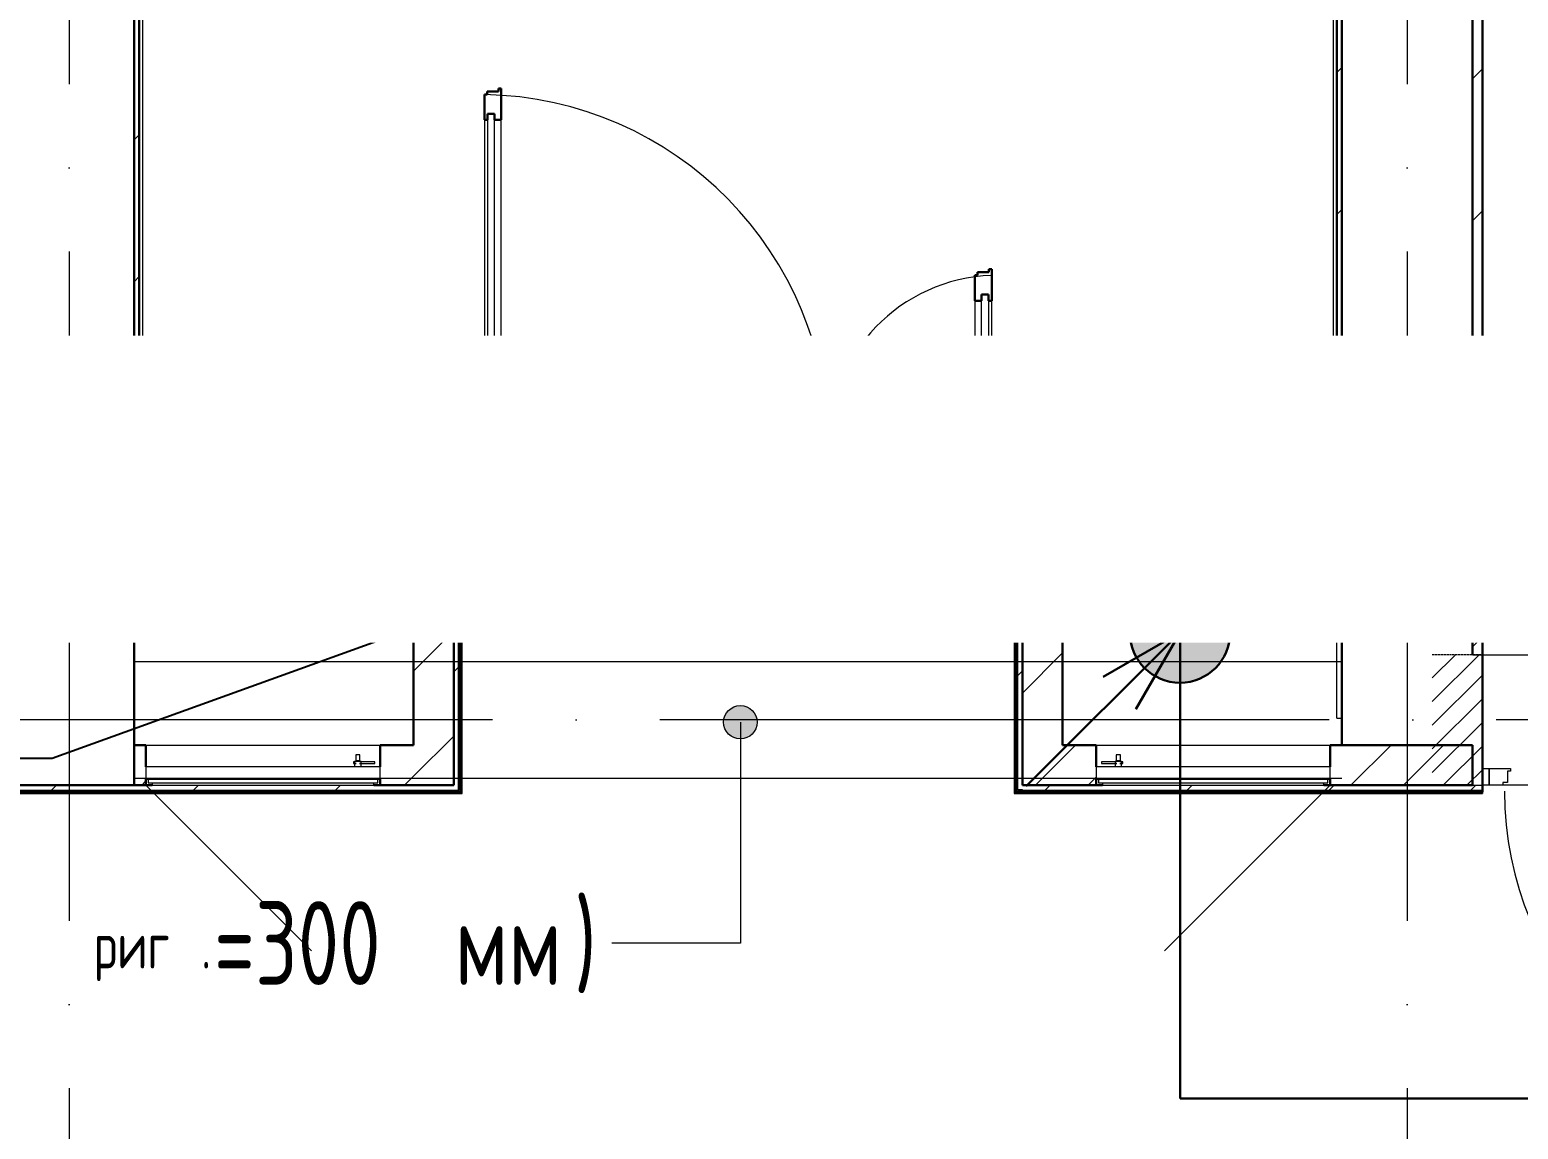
# Model space of a CAD drawing. Header units: millimetres. Extents: x -396912 to 182286, y -43638 to 41610.
# Drawn here: x -16273 to -11824, y -11851 to -8565 of the extents above; entities that cross this region are included whole.
import ezdxf
from ezdxf import colors
from ezdxf.entities.mleader import LeaderData, LeaderLine
from ezdxf.math import Vec2, Vec3

# ---------------------------------------------------------------- set-up
doc = ezdxf.new("R2010")
doc.units = ezdxf.units.MM
for name, pattern in [('ADSK_Линия сетки', [25, 20, -2.5, 0, -2.5]), ('ADSK_Сверху', [450, 300, -150]), ('ADSK_Штриховая_ш2 п1_5', [4.5, 3, -1.5])]:
    doc.linetypes.add(name, pattern=pattern)
for name, color, linetype, lineweight in [('Provodka', 151, 'Continuous', 30), ('RC-Выноски', 7, 'Continuous', 0), ('Аннотация', 7, 'Continuous', 18), ('Двери', 252, 'Continuous', 9), ('Лестницы', 252, 'Continuous', 9), ('Линии', 7, 'Continuous', 9), ('лс', 5, 'Continuous', 30), ('Оборудование', 8, 'Continuous', 18), ('Ограждение', 252, 'Continuous', 9), ('Оси', 252, 'Continuous', 9), ('Перекрытие', 252, 'Continuous', 18), ('Стены внутренние', 7, 'Continuous', 18), ('Стены наружные', 7, 'Continuous', 18), ('Стены штриховка', 7, 'Continuous', 9)]:
    doc.layers.add(name, color=color, linetype=linetype, lineweight=lineweight)
doc.layers.add('Двери открывание', color=7, linetype='Continuous', lineweight=9, true_color=0xc0c0c0)
doc.styles.add('GOST Common_3', font='', dxfattribs={"height": 3.5})
doc.styles.add('GOST Common_5', font='', dxfattribs={"width": 0.9, "height": 2.5})
doc.styles.add('RubezhCAD', font='', dxfattribs={"oblique": 10})
doc.styles.get('GOST Common_3').set_extended_font_data('GOST 2.304 type A')
doc.styles.get('GOST Common_5').set_extended_font_data('GOST 2.304 type A')
doc.styles.get('RubezhCAD').set_extended_font_data('GOST type A')
pattern_1 = [(0, (-32121.8, 94), (0, 600), []), (90, (-32121.8, 94), (-600, 4e-14), [])]

# ---------------------------------------------------------------- blocks, each defined once
blk = doc.blocks.new('1 этаж')
at = {"layer": 'Аннотация', "lineweight": 9, "true_color": 0x636466}
h = blk.add_hatch(color=251, dxfattribs=at)
edge = h.paths.add_edge_path()
edge.add_arc((-19851, -11552.5), 50, 0, 360)
at = {"layer": 'Двери', "lineweight": 18, "true_color": 0x636466}
h = blk.add_hatch(dxfattribs=at)
h.set_pattern_fill('FP_2', color=251, angle=180, style=0, pattern_type=2)
h.set_pattern_definition([(225, (-16942.8, -11545.73), (35.3553, -35.3553), [])])
h.paths.add_polyline_path([(-16352.8, -11740.7), (-16352.8, -11350.7), (-16502.8, -11350.7), (-16502.8, -11740.7)])
h.paths.add_polyline_path([(-17782.8, -11740.7), (-17632.8, -11740.7), (-17632.8, -11350.7), (-17782.8, -11350.7)])
at = {"layer": 'Ограждение', "true_color": 0x636466}
h = blk.add_hatch(dxfattribs=at)
h.set_pattern_fill('FP_26', color=251, style=0, pattern_type=2)
h.set_pattern_definition(pattern_1)
h.paths.add_polyline_path([(-20682.8, -11765.7), (-20682.8, -10860.7), (-20692.8, -10860.7), (-20692.8, -10875.7), (-20687.8, -10875.7), (-20687.8, -11760.7)])
h = blk.add_hatch(dxfattribs=at)
h.set_pattern_fill('FP_25', color=251, style=0, pattern_type=2)
h.set_pattern_definition(pattern_1)
h.paths.add_polyline_path([(-19032.8, -11765.7), (-19027.8, -11760.7), (-19027.8, -10880.7), (-19022.8, -10880.7), (-19022.8, -10860.7), (-19032.8, -10860.7), (-19032.8, -11760.7)])
h = blk.add_hatch(dxfattribs=at)
h.set_pattern_fill('FP_26', color=251, style=0, pattern_type=2)
h.set_pattern_definition(pattern_1)
h.paths.add_polyline_path([(-20846.2, -11765.7), (-20682.8, -11765.7), (-20687.8, -11760.7), (-22852.9, -11760.7), (-22852.9, -11765.7), (-21563.7, -11765.7)])
h = blk.add_hatch(dxfattribs=at)
h.set_pattern_fill('FP_26', color=251, style=0, pattern_type=2)
h.set_pattern_definition(pattern_1)
h.paths.add_polyline_path([(-19007.8, -11765.7), (-17632.8, -11765.7), (-17632.8, -11760.7), (-19027.8, -11760.7), (-19032.8, -11765.7), (-19022.7, -11765.7)])
at = {"color": 251, "lineweight": 18, "true_color": 0x636466}
for p, q in [((-21662.8, -11010.7), (-21633.2, -10885.7)), ((-20827.8, -10860.7), (-21633.2, -10885.7)), ((-21111.8, -10878), (-21075.3, -10878)), ((-20918.8, -10875.4), (-20882.2, -10935.4)), ((-20918.8, -10998), (-20918.8, -10875.4)), ((-20845.7, -10875.4), (-20882.2, -10935.4)), ((-20845.7, -10998), (-20845.7, -10875.4)), ((-18887.8, -11010.7), (-18858.8, -10883.6)), ((-18052.8, -10860.7), (-18858.8, -10883.6)), ((-18160.3, -10878), (-18196.8, -10878)), ((-18075.3, -10878), (-18111.8, -10878)), ((-21085.7, -10930.2), (-21049.2, -10930.2)), ((-21049.2, -10904.1), (-21049.2, -10971.9)), ((-21012.7, -10969.3), (-21012.7, -10906.7)), ((-20955.3, -10969.3), (-20955.3, -10906.7)), ((-18222.9, -10904.1), (-18222.9, -10971.9)), ((-18137.9, -10904.1), (-18137.9, -10971.9)), ((-20827.8, -11010.7), (-21662.8, -11010.7)), ((-21111.8, -10998), (-21075.3, -10998)), ((-18052.8, -11010.7), (-18887.8, -11010.7)), ((-18160.3, -10998), (-18196.8, -10998)), ((-18075.3, -10998), (-18111.8, -10998))]:
    blk.add_line(p, q, dxfattribs=at)
for centre, radius, start, end in [((-21075.3, -10904.1), 26.1, 0, 90), ((-20984, -10906.7), 28.7, 0, 180), ((-18196.8, -10904.1), 26.1, 90, 180), ((-18111.8, -10904.1), 26.1, 90, 180), ((-21075.3, -10971.9), 26.1, 270, 0), ((-20984, -10969.3), 28.7, 180, 0), ((-18196.8, -10971.9), 26.1, 180, 270), ((-18111.8, -10971.9), 26.1, 180, 270)]:
    blk.add_arc(centre, radius, start, end, dxfattribs=at)
at = {"layer": 'Аннотация', "color": 251, "lineweight": 9, "true_color": 0x636466}
for p, q in [((-19851, -11552.5), (-19851, -12212.4)), ((-20229.4, -12212.4), (-20235.6, -12212.4)), ((-19851, -12212.4), (-20229.4, -12212.4))]:
    blk.add_line(p, q, dxfattribs=at)
blk.add_circle((-19851, -11552.5), 50, dxfattribs=at)
at = {"layer": 'Двери', "color": 251, "lineweight": 30, "true_color": 0x636466}
for p, q in [((-20607.8, -9676.7), (-20615.8, -9676.7)), ((-20615.8, -9676.7), (-20615.8, -9752.7)), ((-20573.8, -9667.7), (-20607.8, -9667.7)), ((-20607.8, -9667.7), (-20607.8, -9676.7)), ((-20565.8, -9658.7), (-20573.8, -9658.7)), ((-20573.8, -9658.7), (-20573.8, -9667.7)), ((-20565.8, -9752.7), (-20565.8, -9658.7)), ((-20606.8, -9734.7), (-20606.8, -9752.7)), ((-20585.8, -9734.7), (-20606.8, -9734.7)), ((-20585.8, -9752.7), (-20585.8, -9734.7)), ((-20606.8, -9752.7), (-20615.8, -9752.7)), ((-20565.8, -9752.7), (-20585.8, -9752.7)), ((-19141.8, -10216.7), (-19149.8, -10216.7)), ((-19149.8, -10216.7), (-19149.8, -10292.7)), ((-19107.8, -10207.7), (-19141.8, -10207.7)), ((-19141.8, -10207.7), (-19141.8, -10216.7)), ((-19099.8, -10198.7), (-19107.8, -10198.7)), ((-19107.8, -10198.7), (-19107.8, -10207.7)), ((-19099.8, -10292.7), (-19099.8, -10198.7)), ((-19129.8, -10292.7), (-19129.8, -10274.7)), ((-19129.8, -10274.7), (-19108.8, -10274.7)), ((-19108.8, -10274.7), (-19108.8, -10292.7)), ((-19149.8, -10292.7), (-19129.8, -10292.7)), ((-19108.8, -10292.7), (-19099.8, -10292.7)), ((-20615.8, -10628.7), (-20615.8, -10722.7)), ((-20606.8, -10628.7), (-20615.8, -10628.7)), ((-20606.8, -10646.7), (-20606.8, -10628.7)), ((-20585.8, -10628.7), (-20585.8, -10646.7)), ((-20565.8, -10628.7), (-20585.8, -10628.7)), ((-20565.8, -10704.7), (-20565.8, -10628.7)), ((-19149.8, -10628.7), (-19149.8, -10704.7)), ((-19149.8, -10628.7), (-19129.8, -10628.7)), ((-19129.8, -10628.7), (-19129.8, -10646.7)), ((-19108.8, -10628.7), (-19099.8, -10628.7)), ((-19108.8, -10646.7), (-19108.8, -10628.7)), ((-19099.8, -10722.7), (-19099.8, -10628.7)), ((-20585.8, -10646.7), (-20606.8, -10646.7)), ((-19129.8, -10646.7), (-19108.8, -10646.7)), ((-20615.8, -10722.7), (-20607.8, -10722.7)), ((-20607.8, -10722.7), (-20607.8, -10713.7)), ((-20607.8, -10713.7), (-20573.8, -10713.7)), ((-20573.8, -10713.7), (-20573.8, -10704.7)), ((-20573.8, -10704.7), (-20565.8, -10704.7)), ((-19149.8, -10704.7), (-19141.8, -10704.7)), ((-19141.8, -10704.7), (-19141.8, -10713.7)), ((-19141.8, -10713.7), (-19107.8, -10713.7)), ((-19107.8, -10713.7), (-19107.8, -10722.7)), ((-19107.8, -10722.7), (-19099.8, -10722.7))]:
    blk.add_line(p, q, dxfattribs=at)
at = {"layer": 'Двери', "color": 251, "true_color": 0x636466}
for p, q in [((-20606.8, -9734.7), (-20606.8, -10646.7)), ((-20585.8, -9734.7), (-20606.8, -9734.7)), ((-20585.8, -10646.7), (-20585.8, -9734.7)), ((-20615.8, -9752.7), (-20615.8, -10628.7)), ((-20565.8, -10628.7), (-20565.8, -9752.7)), ((-19129.8, -10646.7), (-19129.8, -10274.7)), ((-19129.8, -10274.7), (-19108.8, -10274.7)), ((-19108.8, -10274.7), (-19108.8, -10646.7)), ((-19149.8, -10292.7), (-19149.8, -10628.7)), ((-19099.8, -10628.7), (-19099.8, -10292.7)), ((-20606.8, -10646.7), (-20585.8, -10646.7)), ((-19108.8, -10646.7), (-19129.8, -10646.7)), ((-20707.8, -10740.7), (-20707.8, -10790.7)), ((-20687.8, -10740.7), (-20707.8, -10740.7)), ((-20687.8, -10790.7), (-20687.8, -10740.7)), ((-20638.8, -10740.7), (-20687.8, -10740.7)), ((-20687.8, -10740.7), (-20687.8, -10790.7)), ((-20638.8, -10748.7), (-20638.8, -10740.7)), ((-20624.8, -10748.7), (-20638.8, -10748.7)), ((-20624.8, -10782.7), (-20624.8, -10748.7)), ((-19076.8, -10748.7), (-19090.8, -10748.7)), ((-19090.8, -10748.7), (-19090.8, -10782.7)), ((-19076.8, -10740.7), (-19076.8, -10748.7)), ((-19027.8, -10740.7), (-19076.8, -10740.7)), ((-19007.8, -10740.7), (-19027.8, -10740.7)), ((-19027.8, -10740.7), (-19027.8, -10790.7)), ((-19027.8, -10790.7), (-19027.8, -10740.7)), ((-19007.8, -10790.7), (-19007.8, -10740.7)), ((-20707.8, -10790.7), (-20687.8, -10790.7)), ((-20687.8, -10790.7), (-20615.8, -10790.7)), ((-20615.8, -10782.7), (-20624.8, -10782.7)), ((-20615.8, -10790.7), (-20615.8, -10782.7)), ((-19090.8, -10782.7), (-19099.8, -10782.7)), ((-19099.8, -10782.7), (-19099.8, -10790.7)), ((-19099.8, -10790.7), (-19027.8, -10790.7)), ((-19027.8, -10790.7), (-19007.8, -10790.7)), ((-17632.8, -11690.7), (-17612.8, -11690.7)), ((-17632.8, -11740.7), (-17632.8, -11690.7)), ((-17612.8, -11690.7), (-17612.8, -11740.7)), ((-17612.8, -11690.7), (-17548.8, -11690.7)), ((-17612.8, -11740.7), (-17612.8, -11690.7)), ((-17557.8, -11698.7), (-17557.8, -11732.7)), ((-17548.8, -11698.7), (-17557.8, -11698.7)), ((-17548.8, -11690.7), (-17548.8, -11698.7)), ((-17612.8, -11740.7), (-17632.8, -11740.7)), ((-17571.8, -11740.7), (-17612.8, -11740.7)), ((-17571.8, -11732.7), (-17571.8, -11740.7)), ((-17557.8, -11732.7), (-17571.8, -11732.7))]:
    blk.add_line(p, q, dxfattribs=at)
at = {"layer": 'Двери', "color": 251, "linetype": 'ADSK_Штриховая_ш2 п1_5', "true_color": 0x636466}
for p, q in [((-17632.8, -11350.7), (-17782.8, -11350.7)), ((-17632.8, -11740.7), (-17632.8, -11350.7)), ((-17782.8, -11740.7), (-17632.8, -11740.7))]:
    blk.add_line(p, q, dxfattribs=at)
at = {"layer": 'Двери открывание', "color": 251, "true_color": 0x636466}
for centre, radius, start, end in [((-20633.8, -10722.7), 1046, 0, 89.014), ((-19081.8, -10722.7), 506, 92.0386, 180), ((-16568.8, -11758.7), 998, 180, 268.9666)]:
    blk.add_arc(centre, radius, start, end, dxfattribs=at)
at = {"layer": 'Лестницы', "color": 251, "true_color": 0x636466}
blk.add_line((-20638.8, -10740.7), (-19076.8, -10740.7), dxfattribs=at)
at = {"layer": 'Линии', "color": 251, "linetype": 'ADSK_Сверху', "ltscale": 100, "true_color": 0x636466}
for p, q in [((-21662.8, -11370.7), (-18052.8, -11370.7)), ((-18052.8, -11720.7), (-21662.8, -11720.7))]:
    blk.add_line(p, q, dxfattribs=at)
at = {"layer": 'Оборудование', "color": 251, "true_color": 0x636466}
for p, q in [((-21000.4, -11650.4), (-21000.4, -11667.9)), ((-20988.2, -11650.4), (-21000.4, -11650.4)), ((-20988.2, -11667.9), (-20988.2, -11650.4)), ((-18727.4, -11650.4), (-18727.4, -11667.9)), ((-18715.2, -11650.4), (-18727.4, -11650.4)), ((-18715.2, -11667.9), (-18715.2, -11650.4)), ((-21627.8, -11685.7), (-21627.8, -11722.1)), ((-20927.8, -11685.7), (-21627.8, -11685.7)), ((-20999.1, -11670.4), (-21007.4, -11670.4)), ((-21007.4, -11670.4), (-21007.4, -11675.4)), ((-21007.4, -11675.4), (-20999.1, -11675.4)), ((-21004, -11669.8), (-21004, -11685.7)), ((-20984.7, -11669.8), (-21004, -11669.8)), ((-21000.4, -11667.9), (-21002.4, -11669.8)), ((-20988.2, -11667.9), (-21000.4, -11667.9)), ((-20943.7, -11670.4), (-20989.5, -11670.4)), ((-20989.5, -11675.4), (-20943.7, -11675.4)), ((-20986.2, -11669.8), (-20988.2, -11667.9)), ((-20984.7, -11685.7), (-20984.7, -11669.8)), ((-20943.7, -11675.4), (-20943.7, -11670.4)), ((-20927.8, -11722.1), (-20927.8, -11685.7)), ((-18787.8, -11685.7), (-18787.8, -11722.1)), ((-18087.8, -11685.7), (-18787.8, -11685.7)), ((-18772, -11670.4), (-18772, -11675.4)), ((-18726.1, -11670.4), (-18772, -11670.4)), ((-18772, -11675.4), (-18726.1, -11675.4)), ((-18731, -11669.8), (-18731, -11685.7)), ((-18711.7, -11669.8), (-18731, -11669.8)), ((-18727.4, -11667.9), (-18729.4, -11669.8)), ((-18715.2, -11667.9), (-18727.4, -11667.9)), ((-18708.2, -11670.4), (-18716.5, -11670.4)), ((-18716.5, -11675.4), (-18708.2, -11675.4)), ((-18713.2, -11669.8), (-18715.2, -11667.9)), ((-18711.7, -11685.7), (-18711.7, -11669.8)), ((-18708.2, -11675.4), (-18708.2, -11670.4)), ((-18087.8, -11722.1), (-18087.8, -11685.7)), ((-21627.8, -11740.7), (-21132.8, -12235.7)), ((-21626.9, -11723), (-20928.7, -11723)), ((-21620.8, -11723), (-21620.8, -11732.8)), ((-21619.8, -11733.7), (-20935.8, -11733.7)), ((-21608.8, -11735.3), (-21608.8, -11740.7)), ((-21608.8, -11740.7), (-20946.8, -11740.7)), ((-20946.8, -11740.7), (-20946.8, -11735.3)), ((-20934.8, -11732.8), (-20934.8, -11723)), ((-18786.9, -11723), (-18088.7, -11723)), ((-18780.8, -11723), (-18780.8, -11732.8)), ((-18779.8, -11733.7), (-18095.8, -11733.7)), ((-18768.8, -11735.3), (-18768.8, -11740.7)), ((-18768.8, -11740.7), (-18106.8, -11740.7)), ((-18087.8, -11740.7), (-18582.8, -12235.7)), ((-18106.8, -11740.7), (-18106.8, -11735.3)), ((-18094.8, -11732.8), (-18094.8, -11723))]:
    blk.add_line(p, q, dxfattribs=at)
for points, knots in [([(-21627.8, -11722.1), (-21627.8, -11722.2), (-21627.8, -11722.4), (-21627.7, -11722.6), (-21627.5, -11722.8), (-21627.4, -11722.9), (-21627.2, -11723), (-21627.1, -11723), (-21627, -11723), (-21626.9, -11723)], [-1, -1, -1, -1, -0.833333, -0.666667, -0.5, -0.333333, -0.25, -0.166667, 0, 0, 0, 0]), ([(-21620.8, -11732.8), (-21620.8, -11732.9), (-21620.8, -11733), (-21620.7, -11733.2), (-21620.6, -11733.4), (-21620.4, -11733.5), (-21620.3, -11733.6), (-21620.2, -11733.7), (-21620.1, -11733.7), (-21619.9, -11733.7), (-21619.8, -11733.7)], [-1, -1, -1, -1, -0.833333, -0.666667, -0.541667, -0.416667, -0.333333, -0.25, -0.166667, 0, 0, 0, 0]), ([(-21610.3, -11733.7), (-21610.2, -11733.7), (-21610, -11733.8), (-21609.7, -11733.8), (-21609.6, -11733.9), (-21609.4, -11734), (-21609.2, -11734.2), (-21609.1, -11734.3), (-21609, -11734.5), (-21608.9, -11734.7), (-21608.8, -11734.9), (-21608.8, -11735.1), (-21608.8, -11735.3)], [-1, -1, -1, -1, -0.833333, -0.75, -0.666667, -0.583333, -0.5, -0.416667, -0.333333, -0.25, -0.166667, 0, 0, 0, 0]), ([(-20946.8, -11735.3), (-20946.8, -11735.1), (-20946.8, -11734.9), (-20946.7, -11734.7), (-20946.6, -11734.5), (-20946.5, -11734.3), (-20946.4, -11734.2), (-20946.2, -11734), (-20946, -11733.9), (-20945.9, -11733.8), (-20945.6, -11733.8), (-20945.4, -11733.7), (-20945.3, -11733.7)], [0, 0, 0, 0, 0.166667, 0.25, 0.333333, 0.416667, 0.5, 0.583333, 0.666667, 0.75, 0.833333, 1, 1, 1, 1]), ([(-20935.8, -11733.7), (-20935.7, -11733.7), (-20935.5, -11733.7), (-20935.4, -11733.7), (-20935.3, -11733.6), (-20935.2, -11733.5), (-20935, -11733.4), (-20934.9, -11733.2), (-20934.8, -11733), (-20934.8, -11732.9), (-20934.8, -11732.8)], [0, 0, 0, 0, 0.166667, 0.25, 0.333333, 0.416667, 0.541667, 0.666667, 0.833333, 1, 1, 1, 1]), ([(-20928.7, -11723), (-20928.6, -11723), (-20928.5, -11723), (-20928.4, -11723), (-20928.2, -11722.9), (-20928.1, -11722.8), (-20927.9, -11722.6), (-20927.8, -11722.4), (-20927.8, -11722.2), (-20927.8, -11722.1)], [0, 0, 0, 0, 0.166667, 0.25, 0.333333, 0.5, 0.666667, 0.833333, 1, 1, 1, 1]), ([(-18787.8, -11722.1), (-18787.8, -11722.2), (-18787.8, -11722.4), (-18787.7, -11722.6), (-18787.6, -11722.7), (-18787.4, -11722.8), (-18787.3, -11722.9), (-18787.1, -11723), (-18787, -11723), (-18786.9, -11723)], [0, 0, 0, 0, 0.166667, 0.333333, 0.458333, 0.583333, 0.708333, 0.833333, 1, 1, 1, 1]), ([(-18780.8, -11732.8), (-18780.8, -11732.9), (-18780.8, -11733), (-18780.7, -11733.2), (-18780.6, -11733.4), (-18780.4, -11733.5), (-18780.3, -11733.6), (-18780.2, -11733.7), (-18780.1, -11733.7), (-18779.9, -11733.7), (-18779.8, -11733.7)], [0, 0, 0, 0, 0.166667, 0.333333, 0.458333, 0.583333, 0.666667, 0.75, 0.833333, 1, 1, 1, 1]), ([(-18770.3, -11733.7), (-18770.2, -11733.7), (-18770, -11733.8), (-18769.7, -11733.8), (-18769.6, -11733.9), (-18769.4, -11734), (-18769.2, -11734.2), (-18769.1, -11734.3), (-18769, -11734.5), (-18768.9, -11734.7), (-18768.8, -11734.9), (-18768.8, -11735.1), (-18768.8, -11735.3)], [0, 0, 0, 0, 0.166667, 0.25, 0.333333, 0.416667, 0.5, 0.583333, 0.666667, 0.75, 0.833333, 1, 1, 1, 1]), ([(-18106.8, -11735.3), (-18106.8, -11735.1), (-18106.8, -11734.9), (-18106.7, -11734.7), (-18106.6, -11734.5), (-18106.5, -11734.3), (-18106.4, -11734.2), (-18106.2, -11734), (-18106, -11733.9), (-18105.9, -11733.8), (-18105.6, -11733.8), (-18105.4, -11733.7), (-18105.3, -11733.7)], [-1, -1, -1, -1, -0.833333, -0.75, -0.666667, -0.583333, -0.5, -0.416667, -0.333333, -0.25, -0.166667, 0, 0, 0, 0]), ([(-18095.8, -11733.7), (-18095.7, -11733.7), (-18095.5, -11733.7), (-18095.4, -11733.7), (-18095.3, -11733.6), (-18095.2, -11733.5), (-18095, -11733.4), (-18094.9, -11733.2), (-18094.8, -11733), (-18094.8, -11732.9), (-18094.8, -11732.8)], [-1, -1, -1, -1, -0.833333, -0.75, -0.666667, -0.583333, -0.458333, -0.333333, -0.166667, 0, 0, 0, 0]), ([(-18088.7, -11723), (-18088.6, -11723), (-18088.5, -11723), (-18088.3, -11723), (-18088.2, -11722.9), (-18088, -11722.7), (-18087.9, -11722.6), (-18087.8, -11722.4), (-18087.8, -11722.2), (-18087.8, -11722.1)], [-1, -1, -1, -1, -0.833333, -0.75, -0.583333, -0.458333, -0.333333, -0.166667, 0, 0, 0, 0])]:
    blk.add_open_spline(points, degree=3, knots=knots, dxfattribs=at)
at = {"layer": 'Ограждение', "color": 251, "true_color": 0x636466}
for p, q in [((-21637.8, -8754), (-21637.8, -10715.7)), ((-18077.8, -10715.7), (-18077.8, -9090.7)), ((-21637.8, -10715.7), (-20807.8, -10715.7)), ((-20807.8, -10715.7), (-20807.8, -10725.7)), ((-19007.8, -10715.7), (-18077.8, -10715.7)), ((-19007.8, -10725.7), (-19007.8, -10715.7)), ((-20692.8, -10860.7), (-20682.8, -10860.7)), ((-20682.8, -11765.7), (-20682.8, -10860.7)), ((-19032.8, -10860.7), (-19022.8, -10860.7)), ((-19032.8, -10860.7), (-19032.8, -11765.7)), ((-19022.8, -10875.7), (-19022.8, -10860.7)), ((-18077.8, -11010.7), (-18077.8, -10860.7)), ((-22852.9, -11765.7), (-20682.8, -11765.7)), ((-20682.8, -11765.7), (-20687.8, -11760.7)), ((-19032.8, -11765.7), (-19027.8, -11760.7)), ((-19032.8, -11765.7), (-17632.8, -11765.7)), ((-17632.8, -11760.7), (-17632.8, -11765.7))]:
    blk.add_line(p, q, dxfattribs=at)
at = {"layer": 'Оси', "color": 251, "linetype": 'ADSK_Линия сетки', "ltscale": 100, "true_color": 0x636466}
for p, q in [((-21857.8, -2645.7), (-21857.8, -33771.9)), ((-17857.8, -2645.7), (-17857.8, -33771.9)), ((4409.5, -11545.7), (-72530.1, -11545.7))]:
    blk.add_line(p, q, dxfattribs=at)
at = {"layer": 'Перекрытие', "color": 251, "ltscale": 100, "true_color": 0x636466}
for p, q in [((-20827.8, -11010.7), (-21662.8, -11010.7)), ((-18067.8, -11010.7), (-18887.8, -11010.7))]:
    blk.add_line(p, q, dxfattribs=at)
at = {"layer": 'Стены внутренние', "color": 251, "lineweight": 30, "true_color": 0x636466}
for p, q in [((-17662.8, -11350.7), (-17662.8, -5345.7)), ((-18052.8, -6090.7), (-18052.8, -10740.7)), ((-21662.8, -11740.7), (-21662.8, -10860.7)), ((-18052.8, -10860.7), (-18052.8, -11620.7)), ((-17632.8, -11740.7), (-17632.8, -11350.7)), ((-18052.8, -11620.7), (-17662.8, -11620.7)), ((-17662.8, -11620.7), (-17662.8, -11740.7))]:
    blk.add_line(p, q, dxfattribs=at)
at = {"layer": 'Стены внутренние', "color": 251, "true_color": 0x636466}
for p, q in [((-17632.8, -11350.7), (-16502.8, -11350.7)), ((-17662.8, -11740.7), (-17632.8, -11740.7)), ((-16563.8, -11740.7), (-17571.8, -11740.7))]:
    blk.add_line(p, q, dxfattribs=at)
at = {"layer": 'Стены наружные', "color": 251, "lineweight": 30, "true_color": 0x636466}
for p, q in [((-21662.8, -3545.7), (-21662.8, -10860.7)), ((-21647.8, -10725.7), (-21647.8, -3560.7)), ((-17632.8, -11350.7), (-17632.8, -5375.7)), ((-18052.8, -10740.7), (-18052.8, -6090.7)), ((-18067.8, -6490.1), (-18067.8, -10725.7)), ((-21647.8, -10740.7), (-21662.8, -10740.7)), ((-20707.8, -10725.7), (-21647.8, -10725.7)), ((-20707.8, -10740.7), (-20707.8, -10725.7)), ((-18067.8, -10725.7), (-19007.8, -10725.7)), ((-19007.8, -10725.7), (-19007.8, -10740.7)), ((-18052.8, -10860.7), (-18052.8, -10740.7)), ((-20707.8, -10790.7), (-20707.8, -11740.7)), ((-19007.8, -11740.7), (-19007.8, -10790.7)), ((-21662.8, -10860.7), (-20827.8, -10860.7)), ((-20827.8, -10860.7), (-20827.8, -11620.7)), ((-20692.8, -10860.7), (-20707.8, -10860.7)), ((-20692.8, -10860.7), (-20692.8, -11755.7)), ((-20687.8, -10875.7), (-20692.8, -10875.7)), ((-20687.8, -11760.7), (-20687.8, -10875.7)), ((-19022.8, -10880.7), (-19027.8, -10880.7)), ((-19027.8, -10880.7), (-19027.8, -11760.7)), ((-19022.8, -10875.7), (-19022.8, -10880.7)), ((-19007.8, -10875.7), (-19022.8, -10875.7)), ((-18887.8, -10860.7), (-18052.8, -10860.7)), ((-18887.8, -11620.7), (-18887.8, -10860.7)), ((-21627.8, -11620.7), (-21662.8, -11620.7)), ((-21662.8, -11620.7), (-21662.8, -11740.7)), ((-21627.8, -11685.7), (-21627.8, -11620.7)), ((-20827.8, -11620.7), (-20927.8, -11620.7)), ((-20927.8, -11620.7), (-20927.8, -11685.7)), ((-18787.8, -11620.7), (-18887.8, -11620.7)), ((-18787.8, -11685.7), (-18787.8, -11620.7)), ((-18052.8, -11620.7), (-18087.8, -11620.7)), ((-18087.8, -11620.7), (-18087.8, -11685.7)), ((-21608.8, -11740.7), (-22052.8, -11740.7)), ((-21627.8, -11740.7), (-21627.8, -11722.4)), ((-20707.8, -11740.7), (-20946.8, -11740.7)), ((-20927.8, -11722.4), (-20927.8, -11740.7)), ((-18768.8, -11740.7), (-19007.8, -11740.7)), ((-18787.8, -11740.7), (-18787.8, -11722.4)), ((-17662.8, -11740.7), (-18106.8, -11740.7)), ((-18087.8, -11722.4), (-18087.8, -11740.7)), ((-17632.8, -11760.7), (-17632.8, -11740.7)), ((-22867.9, -11760.7), (-20687.8, -11760.7)), ((-19027.8, -11760.7), (-17632.8, -11760.7)), ((-19022.8, -11755.7), (-19007.8, -11755.7))]:
    blk.add_line(p, q, dxfattribs=at)
at = {"layer": 'Стены наружные', "color": 251, "linetype": 'Continuous', "lineweight": 9, "true_color": 0x636466}
for p, q in [((-18067.8, -9610.8), (-18052.8, -9595.8)), ((-17662.8, -9630), (-17632.8, -9600)), ((-21662.8, -9811.7), (-21647.8, -9796.7)), ((-18067.8, -10035), (-18052.8, -10020)), ((-17662.8, -10054.3), (-17632.8, -10024.3)), ((-21662.8, -10235.9), (-21647.8, -10220.9)), ((-18067.8, -10459.3), (-18052.8, -10444.3)), ((-17662.8, -10478.6), (-17632.8, -10448.6)), ((-21662.8, -10660.2), (-21647.8, -10645.2)), ((-21662.8, -10820), (-21583.5, -10740.7)), ((-21389.2, -10860.7), (-21269.2, -10740.7)), ((-21319.1, -10740.7), (-21304.1, -10725.7)), ((-21232.1, -10860.7), (-21112.1, -10740.7)), ((-20917.8, -10860.7), (-20797.8, -10740.7)), ((-20894.8, -10740.7), (-20879.8, -10725.7)), ((-19007.8, -10836.6), (-18911.9, -10740.7)), ((-18874.8, -10860.7), (-18754.8, -10740.7)), ((-18773.5, -10740.7), (-18758.5, -10725.7)), ((-18560.5, -10860.7), (-18440.5, -10740.7)), ((-18403.3, -10860.7), (-18283.3, -10740.7)), ((-18349.2, -10740.7), (-18334.2, -10725.7)), ((-20827.8, -10927.9), (-20707.8, -10807.9)), ((-18089, -10860.7), (-18052.8, -10824.5)), ((-20692.8, -10892.3), (-20687.8, -10887.3)), ((-19007.8, -10993.8), (-18887.8, -10873.8)), ((-17662.8, -10902.8), (-17632.8, -10872.8)), ((-19027.8, -10924.3), (-19022.8, -10919.3)), ((-20707.8, -10978), (-20692.8, -10963)), ((-20692.8, -10963), (-20687.8, -10958)), ((-19022.8, -10990), (-19007.8, -10975)), ((-20692.8, -11033.7), (-20687.8, -11028.7)), ((-19027.8, -10995), (-19022.8, -10990)), ((-19027.8, -11065.7), (-19022.8, -11060.7)), ((-20827.8, -11242.2), (-20707.8, -11122.2)), ((-20692.8, -11104.4), (-20687.8, -11099.4)), ((-19027.8, -11136.5), (-19022.8, -11131.5)), ((-20692.8, -11175.1), (-20687.8, -11170.1)), ((-19027.8, -11207.2), (-19022.8, -11202.2)), ((-19007.8, -11308.1), (-18887.8, -11188.1)), ((-20692.8, -11245.8), (-20687.8, -11240.8)), ((-20827.8, -11399.4), (-20707.8, -11279.4)), ((-19027.8, -11277.9), (-19022.8, -11272.9)), ((-17656.4, -11320.7), (-17632.8, -11297.1)), ((-20692.8, -11316.5), (-20687.8, -11311.5)), ((-19027.8, -11348.6), (-19022.8, -11343.6)), ((-19007.8, -11465.2), (-18887.8, -11345.2)), ((-17662.8, -11327.1), (-17656.4, -11320.7)), ((-20707.8, -11402.2), (-20692.8, -11387.2)), ((-20692.8, -11387.2), (-20687.8, -11382.2)), ((-19027.8, -11419.3), (-19022.8, -11414.3)), ((-19022.8, -11414.3), (-19007.8, -11399.3)), ((-20692.8, -11457.9), (-20687.8, -11452.9)), ((-19027.8, -11490), (-19022.8, -11485)), ((-20692.8, -11528.7), (-20687.8, -11523.7)), ((-19027.8, -11560.7), (-19022.8, -11555.7)), ((-20827.8, -11713.7), (-20707.8, -11593.7)), ((-20692.8, -11599.4), (-20687.8, -11594.4)), ((-19027.8, -11631.4), (-19022.8, -11626.4)), ((-18887.8, -11659.5), (-18849, -11620.7)), ((-18026.1, -11740.7), (-17906.1, -11620.7)), ((-17868.9, -11740.7), (-17748.9, -11620.7)), ((-20692.8, -11670.1), (-20687.8, -11665.1)), ((-19027.8, -11702.1), (-19022.8, -11697.1)), ((-18969, -11740.7), (-18887.8, -11659.5)), ((-21909.8, -11755.7), (-21894.8, -11740.7)), ((-21640.6, -11740.7), (-21627.8, -11727.9)), ((-21485.6, -11755.7), (-21470.6, -11740.7)), ((-21061.3, -11755.7), (-21046.3, -11740.7)), ((-20854.8, -11740.7), (-20827.8, -11713.7)), ((-20692.8, -11740.8), (-20687.8, -11735.8)), ((-18940, -11755.7), (-18925, -11740.7)), ((-18811.8, -11740.7), (-18787.8, -11716.7)), ((-18515.7, -11755.7), (-18500.7, -11740.7)), ((-18091.4, -11755.7), (-18076.4, -11740.7)), ((-17667.2, -11755.7), (-17652.2, -11740.7)), ((-21914.8, -11760.7), (-21909.8, -11755.7)), ((-21844.1, -11760.7), (-21839.1, -11755.7)), ((-21773.4, -11760.7), (-21768.4, -11755.7)), ((-21702.7, -11760.7), (-21697.7, -11755.7)), ((-21632, -11760.7), (-21627, -11755.7)), ((-21561.3, -11760.7), (-21556.3, -11755.7)), ((-21490.6, -11760.7), (-21485.6, -11755.7)), ((-21419.8, -11760.7), (-21414.8, -11755.7)), ((-21349.1, -11760.7), (-21344.1, -11755.7)), ((-21278.4, -11760.7), (-21273.4, -11755.7)), ((-21207.7, -11760.7), (-21202.7, -11755.7)), ((-21137, -11760.7), (-21132, -11755.7)), ((-21066.3, -11760.7), (-21061.3, -11755.7)), ((-20995.6, -11760.7), (-20990.6, -11755.7)), ((-20924.9, -11760.7), (-20919.9, -11755.7)), ((-20854.2, -11760.7), (-20849.2, -11755.7)), ((-20783.5, -11760.7), (-20778.5, -11755.7)), ((-20712.7, -11760.7), (-20707.7, -11755.7)), ((-19015.7, -11760.7), (-19010.7, -11755.7)), ((-18945, -11760.7), (-18940, -11755.7)), ((-18874.3, -11760.7), (-18869.3, -11755.7)), ((-18803.6, -11760.7), (-18798.6, -11755.7)), ((-18732.8, -11760.7), (-18727.8, -11755.7)), ((-18662.1, -11760.7), (-18657.1, -11755.7)), ((-18591.4, -11760.7), (-18586.4, -11755.7)), ((-18520.7, -11760.7), (-18515.7, -11755.7)), ((-18450, -11760.7), (-18445, -11755.7)), ((-18379.3, -11760.7), (-18374.3, -11755.7)), ((-18308.6, -11760.7), (-18303.6, -11755.7)), ((-18237.9, -11760.7), (-18232.9, -11755.7)), ((-18167.2, -11760.7), (-18162.2, -11755.7)), ((-18096.4, -11760.7), (-18091.4, -11755.7)), ((-18025.7, -11760.7), (-18020.7, -11755.7)), ((-17955, -11760.7), (-17950, -11755.7)), ((-17884.3, -11760.7), (-17879.3, -11755.7)), ((-17813.6, -11760.7), (-17808.6, -11755.7)), ((-17742.9, -11760.7), (-17737.9, -11755.7)), ((-17672.2, -11760.7), (-17667.2, -11755.7))]:
    blk.add_line(p, q, dxfattribs=at)
at = {"layer": 'Стены наружные', "color": 251, "true_color": 0x636466}
for p, q in [((-20638.8, -10740.7), (-19076.8, -10740.7)), ((-19032.8, -10860.7), (-20682.8, -10860.7)), ((-19007.8, -10860.7), (-19022.8, -10860.7)), ((-18067.8, -11540.7), (-18067.8, -10860.7)), ((-17662.8, -11350.7), (-17632.8, -11350.7)), ((-18067.8, -11540.7), (-18052.8, -11540.7)), ((-21627.8, -11620.7), (-20927.8, -11620.7)), ((-18787.8, -11620.7), (-18087.8, -11620.7))]:
    blk.add_line(p, q, dxfattribs=at)
at = {"layer": 'Стены штриховка', "color": 251, "true_color": 0x636466}
for p, q in [((-20707.8, -10740.7), (-21647.8, -10740.7)), ((-19007.8, -10740.7), (-18052.8, -10740.7)), ((-19022.8, -10880.7), (-19022.8, -11755.7)), ((-22867.9, -11755.7), (-20692.8, -11755.7)), ((-19007.8, -11755.7), (-17632.8, -11755.7))]:
    blk.add_line(p, q, dxfattribs=at)
at = {"layer": 'Аннотация', "color": 251, "true_color": 0x636466, "width": 0.9}
for s, height, style, p in [('=300', 250, 'GOST Common_3', (-21424.9, -12337.4)), (')', 250, 'GOST Common_3', (-20347.4, -12337.4)), ('риг', 138.75, 'GOST Common_5', (-21784, -12288.2)), ('мм', 250, 'GOST Common_3', (-20704.6, -12337.4)), ('.', 138.8, 'GOST Common_5', (-21462.5, -12288.2))]:
    blk.add_text(s, height=height, dxfattribs=dict(at, style=style)).set_placement(p)
blk = doc.blocks.new('_None')
blk = doc.blocks.new('*U1466')
at = {"layer": 'Provodka'}
h = blk.add_hatch(color=256, dxfattribs=at)
h.paths.add_polyline_path([(150, 0, 0.198912), (106.1, 106.1), (0, 0), (-75, -129.9, 0.57735)])
h.paths.add_polyline_path([(0, 0), (-106.1, -106.1, 0.065543), (-75, -129.9)])
h.paths.add_polyline_path([(0, 0), (-129.9, -75, 0.065543), (-106.1, -106.1)])
h.paths.add_polyline_path([(106.1, 106.1, 0.668179), (-150, 0, 0.131652), (-129.9, -75), (0, 0)])
at = {"layer": 'Provodka', "color": 1}
for p, q in [((-459.6, -459.6), (0, 0)), ((0, 0), (-229.3, -132.4)), ((0, 0), (-132.4, -229.3))]:
    blk.add_line(p, q, dxfattribs=at)
at = {"layer": 'Provodka'}
blk.add_circle((0, 0), 150, dxfattribs=at)

msp = doc.modelspace()

# ---------------------------------------------------------------- linework, layer by layer
at = {"layer": 'лс', "color": 104}
for p, q in [((-12834.7, -10366.2), (-12834.7, -11758.8)), ((-12834.7, -11758.8), (-8452.5, -11758.8))]:
    msp.add_line(p, q, dxfattribs=at)

# ---------------------------------------------------------------- block references
msp.add_blockref('1 этаж', (5702.1, 918.2))

# ---------------------------------------------------------------- next in the draw order: leaders
at = {"layer": 'RC-Выноски'}
ml = msp.add_multileader_mtext('Standard', dxfattribs=at)
ml.set_content('ВВГнг(А)-LSLTx 2х1,5\\Pв подвал', color=256, style='RubezhCAD')
ml.set_leader_properties()
ml.set_arrow_properties(name='NONE')
ml.build(insert=Vec2(0, 0))
ml.multileader.update_dxf_attribs({"has_text_frame": 1, "text_left_attachment_type": 6, "text_right_attachment_type": 6, "dogleg_length": 2, "arrow_head_size": 400, "scale": 100})
ctx = ml.context
ctx.base_point, ctx.scale, ctx.char_height, ctx.arrow_head_size, ctx.landing_gap_size, ctx.plane_origin = Vec3(-19471.1, -10742.3), 100, 250, 400, 100, Vec3(-511033.7, -451745)
ctx.left_attachment, ctx.right_attachment, ctx.text_align_type = 6, 6, 1
notes = []
notes.append((ctx, [(1, (1, 1, 0), (-16205.7, -10742.3), (-1, 0), 200, [(0, [(-13294.3, -9692.4)], 0, [])])]))
ctx.mtext.insert, ctx.mtext.defined_height, ctx.mtext.alignment, ctx.mtext.flow_direction = Vec3(-17938.4, -10442.3), 1161.1, 2, 5
ctx.mtext.has_bg_fill, ctx.mtext.bg_color, ctx.mtext.bg_scale_factor, ctx.mtext.bg_transparency, ctx.mtext.use_window_bg_color = 1, -1027028792, 1.5, 0, 1
for ctx, leaders in notes:
    for number, flags, end, landing, length, lines in leaders:
        leader = LeaderData()
        leader.index, (leader.has_last_leader_line, leader.has_dogleg_vector, leader.attachment_direction) = number, flags
        leader.last_leader_point, leader.dogleg_vector, leader.dogleg_length = Vec3(end), Vec3(landing), length
        for number, points, colour, breaks in lines:
            line = LeaderLine()
            line.index, line.vertices, line.color, line.breaks = number, Vec3.list(points), colors.encode_raw_color(colour), breaks
            leader.lines.append(line)
        ctx.leaders.append(leader)

# ---------------------------------------------------------------- next in the draw order: block references
msp.add_blockref('*U1466', (-12834.7, -10366.2))

# ---------------------------------------------------------------- next in the draw order: leaders
ml = msp.add_multileader_mtext('Standard', dxfattribs=at)
ml.set_content('ВВГнг(А)-LSLTx 2х1,5\\Pс 1 этажа', color=256, style='RubezhCAD')
ml.set_leader_properties()
ml.set_arrow_properties(name='NONE')
ml.build(insert=Vec2(0, 0))
ml.multileader.update_dxf_attribs({"has_text_frame": 1, "text_left_attachment_type": 6, "text_right_attachment_type": 6, "dogleg_length": 2, "arrow_head_size": 400, "scale": 100})
ctx = ml.context
ctx.base_point, ctx.scale, ctx.char_height, ctx.arrow_head_size, ctx.landing_gap_size, ctx.plane_origin = Vec3(-183990.3, -9904.4), 100, 250, 400, 100, Vec3(-683576, -453595.9)
ctx.left_attachment, ctx.right_attachment, ctx.text_align_type = 6, 6, 1
notes = []
notes.append((ctx, [(0, (1, 1, 0), (-184190.3, -9904.4), (1, 0), 200, [(0, [(-184917.4, -10624.1)], 0, [])])]))
ctx.mtext.insert, ctx.mtext.width, ctx.mtext.defined_height, ctx.mtext.alignment, ctx.mtext.flow_direction = Vec3(-182457.6, -9604.4), 4286.589, 1161.1, 2, 5
ctx.mtext.has_bg_fill, ctx.mtext.bg_color, ctx.mtext.bg_scale_factor, ctx.mtext.bg_transparency, ctx.mtext.use_window_bg_color = 1, -1027028792, 1.5, 0, 1
for ctx, leaders in notes:
    for number, flags, end, landing, length, lines in leaders:
        leader = LeaderData()
        leader.index, (leader.has_last_leader_line, leader.has_dogleg_vector, leader.attachment_direction) = number, flags
        leader.last_leader_point, leader.dogleg_vector, leader.dogleg_length = Vec3(end), Vec3(landing), length
        for number, points, colour, breaks in lines:
            line = LeaderLine()
            line.index, line.vertices, line.color, line.breaks = number, Vec3.list(points), colors.encode_raw_color(colour), breaks
            leader.lines.append(line)
        ctx.leaders.append(leader)

doc.saveas('drawing.dxf')
